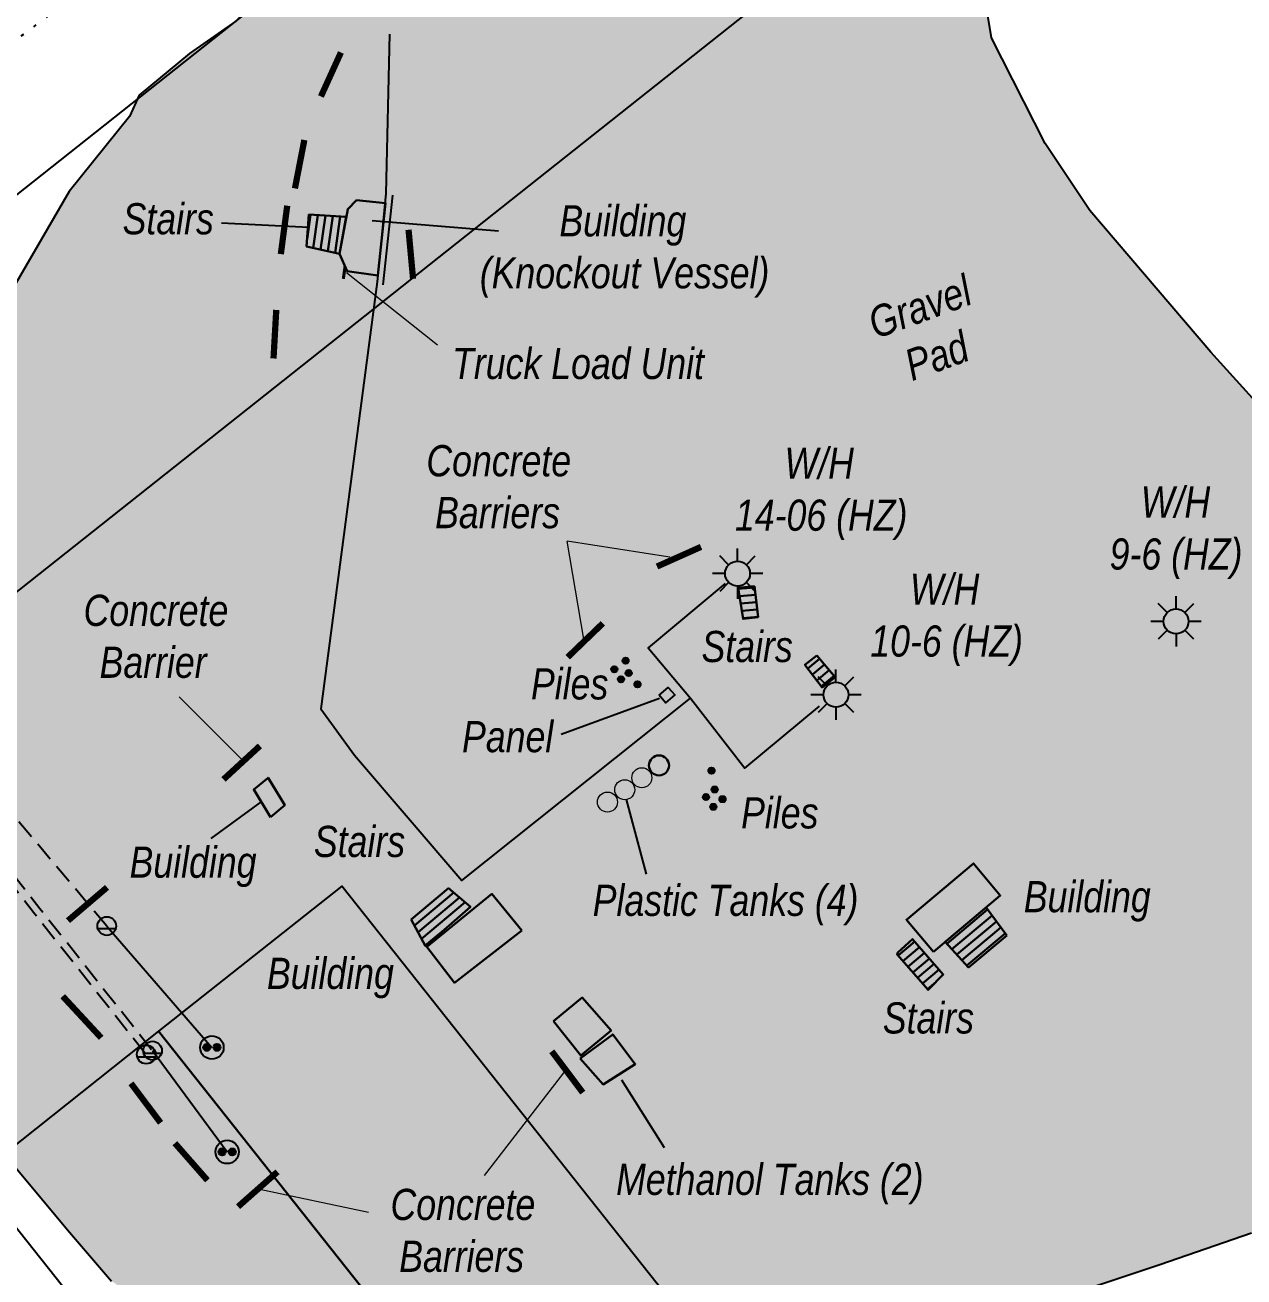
# Model space of a CAD drawing. Extents: x 331629 to 337523, y 6158057 to 6163201.
# Drawn here: x 336448.3 to 336839.5, y 6159094.5 to 6159496.4 of the extents above; entities that cross this region are included whole.
import ezdxf

# ---------------------------------------------------------------- set-up
doc = ezdxf.new("R2010")
doc.units = 0
doc.header["$LTSCALE"] = 5
doc.linetypes.add('foc-TOPO', pattern=[1, 0.2, -0.8])
doc.linetypes.add('UG_PIPE', pattern=[1.875, 1.25, -0.625])
for name, color, linetype in [('AS-DRILL-T', 8, 'Continuous'), ('AS-PIPE-UG', 44, 'UG_PIPE'), ('AS-POWER', 104, 'foc-POWER'), ('AS-ROADS', 254, 'Continuous'), ('AS-SYMBOL', 7, 'Continuous'), ('C-RW', 13, 'Continuous'), ('C-WS-S', 8, 'Continuous'), ('T-GENERAL', 48, 'foc-TOPO')]:
    doc.layers.add(name, color=color, linetype=linetype)
for name, color, linetype, lineweight in [('AS-GENERAL', 48, 'Continuous', 18), ('C-WS-T', 13, 'Continuous', 9), ('T-TEXT', 48, 'Continuous', 18)]:
    doc.layers.add(name, color=color, linetype=linetype, lineweight=lineweight)
for name, color, linetype, true_color in [('AS-PIPE-AG', 7, 'Continuous', 0x7d00fa), ('AS-STRUCTURE-H', 7, 'Continuous', 0xa8a8a8), ('AS-STRUCTURE-T', 7, 'Continuous', 0x454545)]:
    doc.layers.add(name, color=color, linetype=linetype, true_color=true_color)
doc.layers.add('AS-STRUCTURE', color=7, linetype='Continuous', lineweight=30, true_color=0x595959)
doc.styles.add('80CG', font='ARIALN.TTF', dxfattribs={"height": 10})
doc.styles.add('80L', font='ARIALN.TTF', dxfattribs={"height": 10})
doc.styles.add('foc-LtypeFont', font='ARIALN.TTF', dxfattribs={"height": 7.35})
doc.linetypes.add('foc-POWER', pattern='A,6,-1,["P",foc-LtypeFont,S=0.2,R=0,X=-0.625,Y=-0.75],-1.24,4', length=12.24)
doc.dimstyles.new('Compass 5 000', dxfattribs={"dimscale": 5, "dimtxt": 9, "dimasz": 2, "dimexe": 0.2, "dimexo": 0.0625, "dimgap": 0.5, "dimtad": 0, "dimtih": 1, "dimtoh": 1, "dimzin": 0, "dimdsep": 46, "dimtxsty": '80CG', "dimcen": 0.1, "dimse1": 1, "dimse2": 1, "dimclrd": 256, "dimclrt": 256, "dimaunit": 1, "dimadec": 4, "dimazin": 0, "dimtfac": 0.06, "dimtofl": 0, "dimtmove": 0, "dimatfit": 1, "dimfxl": 0.2, "dimtolj": 1, "dimtzin": 0, "dimlwd": -1, "dimarcsym": 0})
pattern_1 = [(40, (19431.049, -660.3696), (-1.530337317, 1.8237849955), [])]

# ---------------------------------------------------------------- blocks, each defined once
blk = doc.blocks.new('BH-Existing')
at = {"layer": 'AS-DRILL-T'}
h = blk.add_hatch(color=256, dxfattribs=at)
h.dxf.hatch_style = 1
edge = h.paths.add_edge_path()
edge.add_arc((0, 0), 0.5, 0, 360)
blk.add_circle((0, 0), 0.5, dxfattribs=at)
blk = doc.blocks.new('PIG')
h = blk.add_hatch(color=255)
h.dxf.hatch_style = 1
edge = h.paths.add_edge_path()
edge.add_arc((0, 0), 0.85, 0, 360)
at = {"layer": 'AS-SYMBOL'}
h = blk.add_hatch(color=13, dxfattribs=at)
h.dxf.hatch_style = 1
h.paths.add_polyline_path([(-0.101, 0.005, 1), (-0.551, 0.005, 1)])
h = blk.add_hatch(color=13, dxfattribs=at)
h.dxf.hatch_style = 1
h.paths.add_polyline_path([(0.101, 0.005, 1), (0.551, 0.005, 1)])
at = {"layer": 'AS-SYMBOL', "color": 13}
for centre, radius in [((0, 0), 0.75), ((-0.326, 0.005), 0.225), ((0.326, 0.005), 0.225)]:
    blk.add_circle(centre, radius, dxfattribs=at)
blk = doc.blocks.new('RISER')
h = blk.add_hatch(color=255)
h.dxf.hatch_style = 1
edge = h.paths.add_edge_path()
edge.add_arc((0, 0), 0.7, 0, 360)
blk.add_hatch(color=13).paths.add_polyline_path([(0.581, -0.15), (-0.581, -0.15, 0.774597)])
at = {"color": 13}
blk.add_line((-0.581, -0.15), (0.581, -0.15), dxfattribs=at)
blk.add_circle((0, 0), 0.6, dxfattribs=at)
blk = doc.blocks.new('GAS')
h = blk.add_hatch(color=255)
h.dxf.hatch_style = 1
edge = h.paths.add_edge_path()
edge.add_arc((0, 0), 0.9, 0, 360)
for p, q in [((0, 0.808), (0, 1.616)), ((-0.571, 0.571), (-1.142, 1.142)), ((0.571, 0.571), (1.142, 1.142)), ((-0.808, 0), (-1.616, 0)), ((1.616, 0), (0.808, 0)), ((-0.571, -0.571), (-1.142, -1.142)), ((1.142, -1.142), (0.571, -0.571)), ((0, -0.808), (0, -1.616))]:
    blk.add_line(p, q)
blk.add_circle((0, 0), 0.8)

msp = doc.modelspace()

# ---------------------------------------------------------------- hatches: boundary and pattern name
at = {"layer": 'AS-POWER'}
h = msp.add_hatch(color=256, dxfattribs=at)
h.dxf.hatch_style = 1
h.paths.add_polyline_path([(336651.766, 6159281.219), (336654.721, 6159283.754), (336656.781, 6159281.352), (336653.826, 6159278.817)])
at = {"layer": 'AS-ROADS'}
h = msp.add_hatch(color=256, dxfattribs=at)
h.dxf.hatch_style = 1
h.paths.add_polyline_path([(336260.592, 6158849.408), (336363.478, 6158721.555), (336360.268, 6158750.089), (336341.008, 6158785.874), (336347.403, 6158822.384), (336397.418, 6158877.924), (336444.163, 6158916.784), (336494.078, 6158960.239), (336521.778, 6158981.839), (336558.373, 6159000.544), (336577.893, 6159009.629), (336598.423, 6159015.339), (336632.488, 6159027.414), (336670.093, 6159043.384), (336711.383, 6159064.444), (336762.323, 6159081.819), (336812.478, 6159098.504), (336841.923, 6159108.719), (336865.143, 6159123.159), (336885.208, 6159138.189), (336904.223, 6159155.524), (336922.453, 6159177.849), (336935.428, 6159218.174), (336934.268, 6159242.184), (336927.788, 6159269.044), (336914.163, 6159296.454), (336894.548, 6159318.904), (336868.838, 6159347.159), (336828.828, 6159391.319), (336790.048, 6159436.784), (336775.688, 6159458.389), (336758.443, 6159492.204), (336755.398, 6159510.504), (336752.698, 6159526.884), (336752.543, 6159536.934), (336743.143, 6159566.924), (336729.858, 6159591.694), (336685.393, 6159616.239), (336666.738, 6159618.799), (336635.738, 6159609.114), (336612.198, 6159592.639), (336583.363, 6159567.579), (336552.873, 6159536.144), (336515.938, 6159497.554), (336501.093, 6159487.204), (336484.913, 6159473.824), (336481.778, 6159467.009), (336462.403, 6159442.964), (336443.473, 6159410.344), (336439.348, 6159399.459), (336434.188, 6159392.764), (336422.548, 6159370.579), (336410.553, 6159339.304), (336402.963, 6159309.579), (336397.138, 6159276.194), (336396.093, 6159241.759), (336399.598, 6159219.924), (336405.703, 6159196.644), (336416.988, 6159169.969), (336431.933, 6159145.444), (336449.548, 6159124.394), (336462.533, 6159108.874), (336476.063, 6159093.219), (336489.173, 6159084.114), (336489.488, 6159084.249), (336494.858, 6159067.754), (336494.493, 6159051.324), (336489.578, 6159032.449), (336477.813, 6159009.909), (336467.198, 6158993.929), (336447.958, 6158977.019), (336433.493, 6158964.429), (336410.218, 6158945.174), (336373.433, 6158917.429), (336338.553, 6158888.574), (336320.538, 6158871.774), (336306.798, 6158860.34), (336280.562, 6158855.218)])
at = {"layer": 'AS-STRUCTURE'}
h = msp.add_hatch(dxfattribs=at)
h.set_pattern_fill('LINE', color=256, scale=0.749853, angle=262)
h.set_pattern_definition([(262, (19431.049, -660.3696), (2.3576126183, -0.3313408453), [])])
h.paths.add_polyline_path([(336538.608, 6159425.229), (336549.233, 6159422.919), (336551.374, 6159434.809), (336539.383, 6159435.514)])
h = msp.add_hatch(dxfattribs=at)
h.set_pattern_fill('LINE', color=256, scale=0.749853, angle=5)
h.set_pattern_definition([(5, (7162.3844, 530.0404), (-0.2074988433, 2.3717226321), [])])
h.paths.add_polyline_path([(336682.408, 6159316.279), (336683.543, 6159306.329), (336678.713, 6159305.724), (336677.113, 6159315.714)])
h = msp.add_hatch(dxfattribs=at)
h.set_pattern_fill('LINE', color=256, scale=0.749853, angle=40)
h.set_pattern_definition([(40, (7162.3844, 530.0404), (-1.530337317, 1.8237849955), [])])
h.paths.add_polyline_path([(336702.368, 6159293.994), (336708.298, 6159287.069), (336704.068, 6159283.744), (336698.588, 6159291.054)])
h = msp.add_hatch(dxfattribs=at)
h.set_pattern_fill('LINE', color=256, scale=0.749853, angle=40)
h.set_pattern_definition(pattern_1)
h.paths.add_polyline_path([(336572.168, 6159209.254), (336576.798, 6159200.704), (336591.223, 6159213.369), (336584.203, 6159219.314)])
h = msp.add_hatch(dxfattribs=at)
h.set_pattern_fill('LINE', color=256, scale=0.749853, angle=40)
h.set_pattern_definition(pattern_1)
h.paths.add_polyline_path([(336763.388, 6159204.109), (336756.704, 6159213.122), (336743.595, 6159202.074), (336751.093, 6159193.904)])
h = msp.add_hatch(dxfattribs=at)
h.set_pattern_fill('LINE', color=256, scale=0.749853, angle=40)
h.set_pattern_definition(pattern_1)
h.paths.add_polyline_path([(336728.383, 6159198.714), (336728.143, 6159198.009), (336738.098, 6159186.664), (336742.978, 6159191.629), (336733.11, 6159202.987)])
at = {"layer": 'AS-STRUCTURE-H'}
h = msp.add_hatch(color=256, dxfattribs=at)
h.dxf.hatch_style = 1
h.paths.add_polyline_path([(336554.638, 6159440.134), (336551.823, 6159437.299), (336549.233, 6159422.919), (336551.653, 6159417.404), (336561.458, 6159416.019), (336563.963, 6159439.199)])
h = msp.add_hatch(color=256, dxfattribs=at)
h.dxf.hatch_style = 1
edge = h.paths.add_edge_path()
edge.add_arc((336635.198, 6159246.96), 3.215, 0, 360)
edge = h.paths.add_edge_path()
edge.add_arc((336640.737, 6159250.914), 3.215, 0, 360)
edge = h.paths.add_edge_path()
edge.add_arc((336646.221, 6159254.759), 3.215, 0, 360)
edge = h.paths.add_edge_path()
edge.add_arc((336651.733, 6159258.718), 3.215, 0, 360)
h = msp.add_hatch(color=256, dxfattribs=at)
h.dxf.hatch_style = 1
h.paths.add_polyline_path([(336527.038, 6159242.144), (336531.628, 6159245.964), (336526.263, 6159254.779), (336521.673, 6159250.959)])
h = msp.add_hatch(color=256, dxfattribs=at)
h.dxf.hatch_style = 1
h.paths.add_polyline_path([(336739.858, 6159198.924), (336731.14, 6159209.179), (336752.618, 6159227.279), (336761.258, 6159216.959)])
h = msp.add_hatch(color=256, dxfattribs=at)
h.dxf.hatch_style = 1
h.paths.add_polyline_path([(336607.683, 6159205.764), (336586.098, 6159188.934), (336577.173, 6159200.439), (336598.137, 6159217.497)])
h = msp.add_hatch(color=256, dxfattribs=at)
h.dxf.hatch_style = 1
h.paths.add_polyline_path([(336617.913, 6159176.639), (336627.118, 6159184.214), (336636.353, 6159173.594), (336626.603, 6159165.559)])
h.paths.add_polyline_path([(336626.443, 6159164.619), (336633.828, 6159156.334), (336644.118, 6159162.879), (336636.888, 6159172.359)])

# ---------------------------------------------------------------- linework, layer by layer
at = {"layer": 'AS-GENERAL', "flags": 128}
for points, const_width in [([(336543.233, 6159473.434), (336549.653, 6159487.559)], 2), ([(336534.893, 6159443.919), (336537.913, 6159459.474)], 2), ([(336532.418, 6159438.369), (336530.363, 6159422.839)], 2), ([(336571.353, 6159430.659), (336572.803, 6159414.919)], 2), ([(336550.423, 6159414.884), (336550.991, 6159418.911)], 1), ([(336528.903, 6159404.924), (336528.018, 6159389.344)], 2), ([(336651.098, 6159322.564), (336665.213, 6159328.859)], 2), ([(336622.438, 6159293.454), (336633.723, 6159304.339)], 2), ([(336511.968, 6159254.229), (336523.648, 6159264.979)], 2), ([(336462.058, 6159208.889), (336474.588, 6159219.574)], 2), ([(336460.363, 6159184.629), (336472.708, 6159171.294)], 2), ([(336617.333, 6159166.944), (336627.288, 6159153.679)], 2), ([(336482.268, 6159156.664), (336491.783, 6159144.009)], 2), ([(336496.373, 6159137.459), (336506.808, 6159125.544)], 2), ([(336516.648, 6159117.089), (336529.288, 6159128.264)], 2)]:
    msp.add_lwpolyline(points, dxfattribs=dict(at, const_width=const_width))
at = {"layer": 'AS-GENERAL'}
for centre in [(336646.221, 6159254.759), (336640.737, 6159250.914), (336635.198, 6159246.96)]:
    msp.add_circle(centre, 3.215, dxfattribs=at)
at = {"layer": 'AS-PIPE-AG', "flags": 128}
for points in [[(336474.513, 6159207.164), (336508.248, 6159168.169)], [(336489.193, 6159167.159), (336513.133, 6159134.644)]]:
    msp.add_lwpolyline(points, dxfattribs=at)
at = {"layer": 'AS-PIPE-UG', "flags": 128}
for points in [[(336474.513, 6159207.164), (336441.143, 6159246.679), (336413.478, 6159282.229), (336376.048, 6159326.824), (336359.928, 6159340.304), (336320.158, 6159343.249), (336296.463, 6159345.849), (336275.703, 6159361.009), (336181.593, 6159467.214), (335967.173, 6159715.914), (335713.278, 6160027.399), (335585.604, 6160179.982)], [(336126.133, 6159381.774), (336170.153, 6159357.069), (336189.378, 6159347.519), (336213.978, 6159346.879), (336248.538, 6159344.709), (336298.798, 6159337.709), (336327.853, 6159334.554), (336352.718, 6159326.774), (336383.213, 6159299.404), (336406.628, 6159267.884), (336451.028, 6159211.614), (336487.158, 6159165.954)], [(336128.168, 6159382.979), (336172.188, 6159358.274), (336191.413, 6159348.724), (336216.013, 6159348.084), (336250.573, 6159345.914), (336300.833, 6159338.914), (336329.888, 6159335.759), (336354.753, 6159327.979), (336385.248, 6159300.609), (336408.663, 6159269.089), (336453.063, 6159212.819), (336489.193, 6159167.159)]]:
    msp.add_lwpolyline(points, dxfattribs=at)
at = {"layer": 'AS-POWER'}
msp.add_lwpolyline([(336651.766, 6159281.219), (336654.721, 6159283.754), (336656.781, 6159281.352), (336653.826, 6159278.817)], close=True, dxfattribs=at)
at = {"layer": 'AS-ROADS', "flags": 128}
for points in [[(336868.838, 6159347.159), (336828.828, 6159391.319), (336790.048, 6159436.784), (336775.688, 6159458.389), (336758.443, 6159492.204), (336755.398, 6159510.504), (336752.698, 6159526.884), (336752.543, 6159536.934), (336743.143, 6159566.924), (336729.858, 6159591.694), (336685.393, 6159616.239), (336666.738, 6159618.799), (336635.738, 6159609.114), (336612.198, 6159592.639), (336583.363, 6159567.579), (336552.873, 6159536.144), (336515.938, 6159497.554), (336501.093, 6159487.204), (336484.913, 6159473.824), (336481.778, 6159467.009), (336462.403, 6159442.964), (336443.473, 6159410.344)], [(336431.933, 6159145.444), (336449.548, 6159124.394), (336462.533, 6159108.874), (336476.063, 6159093.219)], [(336762.323, 6159081.819), (336812.478, 6159098.504), (336841.923, 6159108.719)]]:
    msp.add_lwpolyline(points, dxfattribs=at)
at = {"layer": 'AS-STRUCTURE', "flags": 128}
for points in [[(336554.638, 6159440.134), (336551.823, 6159437.299), (336549.233, 6159422.919), (336551.653, 6159417.404), (336561.458, 6159416.019), (336563.963, 6159439.199)], [(336538.608, 6159425.229), (336549.233, 6159422.919), (336551.374, 6159434.809), (336539.383, 6159435.514)], [(336682.408, 6159316.279), (336683.543, 6159306.329), (336678.713, 6159305.724), (336677.113, 6159315.714)], [(336702.368, 6159293.994), (336708.298, 6159287.069), (336704.068, 6159283.744), (336698.588, 6159291.054)], [(336527.038, 6159242.144), (336531.628, 6159245.964), (336526.263, 6159254.779), (336521.673, 6159250.959)], [(336739.858, 6159198.924), (336731.14, 6159209.179), (336752.618, 6159227.279), (336761.258, 6159216.959)], [(336572.168, 6159209.254), (336576.798, 6159200.704), (336591.223, 6159213.369), (336584.203, 6159219.314)], [(336607.683, 6159205.764), (336586.098, 6159188.934), (336577.173, 6159200.439), (336598.137, 6159217.497)], [(336763.388, 6159204.109), (336756.704, 6159213.122), (336743.595, 6159202.074), (336751.093, 6159193.904)], [(336617.913, 6159176.639), (336627.118, 6159184.214), (336636.353, 6159173.594), (336626.603, 6159165.559)], [(336626.443, 6159164.619), (336633.828, 6159156.334), (336644.118, 6159162.879), (336636.888, 6159172.359)]]:
    msp.add_lwpolyline(points, close=True, dxfattribs=at)
msp.add_lwpolyline([(336728.383, 6159198.714), (336728.143, 6159198.009), (336738.098, 6159186.664), (336742.978, 6159191.629), (336733.11, 6159202.987), (336728.383, 6159198.714)], dxfattribs=at)
at = {"layer": 'AS-STRUCTURE'}
msp.add_circle((336651.733, 6159258.718), 3.215, dxfattribs=at)
at = {"layer": 'AS-SYMBOL', "flags": 128}
for points in [[(336565.238, 6159493.469), (336564.055, 6159442.298), (336561.275, 6159413.929), (336543.204, 6159276.914), (336554.047, 6159261.988), (336588.426, 6159221.756), (336661.836, 6159280.305), (336679.307, 6159257.872), (336703.21, 6159277.779)], [(336563.178, 6159413.009), (336566.313, 6159441.794)], [(336673, 6159317.064), (336648.305, 6159296.417), (336661.836, 6159280.305)]]:
    msp.add_lwpolyline(points, dxfattribs=at)
at = {"layer": 'C-RW', "flags": 128}
for points in [[(335486.271, 6160097.229), (335839.225, 6159673.863), (336089.138, 6159358.613), (336248.218, 6159157.971), (336796.901, 6159592.961), (336734.789, 6159671.307), (336264.449, 6159298.427), (336167.486, 6159420.723), (335982.704, 6159653.815)], [(336847.603, 6158522.45), (336782.156, 6158605.007), (336814.58, 6158886.132), (336549.899, 6159219.98), (336491.14, 6159173.395), (336736.525, 6158863.885), (336704.066, 6158582.97), (336788.933, 6158475.929)], [(335983.718, 6158139.527), (336720.302, 6158723.479), (336736.525, 6158863.885), (336491.14, 6159173.395), (336432.381, 6159126.81), (336658.346, 6158841.795), (336653.571, 6158798.164), (335921.606, 6158217.873)]]:
    msp.add_lwpolyline(points, dxfattribs=at)
at = {"layer": 'T-GENERAL', "flags": 128}
msp.add_lwpolyline([(336230.703, 6159432.919), (336230.688, 6159432.909), (336232.598, 6159423.504), (336239.478, 6159414.834), (336254.838, 6159404.344), (336280.173, 6159393.584), (336296.433, 6159392.564), (336311.838, 6159396.684), (336316.038, 6159399.534), (336371.248, 6159437.984), (336413.543, 6159468.214), (336465.658, 6159506.549), (336495.263, 6159528.884), (336543.368, 6159569.034), (336598.563, 6159616.259), (336653.053, 6159658.799), (336683.313, 6159683.244), (336725.878, 6159714.134), (336756.933, 6159736.254), (336783.573, 6159755.004), (336803.208, 6159770.874), (336823.408, 6159787.644), (336835.188, 6159791.024), (336848.443, 6159789.524), (336879.268, 6159765.284), (336903.818, 6159748.874), (336923.758, 6159733.369), (336936.073, 6159718.699), (336948.488, 6159695.519), (336971.273, 6159665.814), (336986.213, 6159644.949), (336992.758, 6159635.634), (337003.523, 6159612.249), (337020.133, 6159590.924), (337053.153, 6159557.214), (337065.778, 6159544.569), (337078.388, 6159532.329), (337074.973, 6159522.734), (337076.053, 6159508.469), (337084.408, 6159490.284), (337097.798, 6159478.169), (337113.008, 6159475.664), (337128.098, 6159483.159), (337133.143, 6159489.964), (337134.688, 6159505.049), (337132.723, 6159522.149)], dxfattribs=at)

# ---------------------------------------------------------------- block references
at = {"layer": 'AS-DRILL-T', "xscale": 2.000000000000016, "yscale": 2.000000000000016, "zscale": 2.000000000000016}
for p in [(336640.998, 6159292.319), (336637.383, 6159289.589), (336639.528, 6159286.359), (336642.003, 6159288.369), (336644.833, 6159284.734), (336668.583, 6159257.069), (336669.633, 6159250.994), (336666.783, 6159248.544), (336672.123, 6159247.874), (336669.168, 6159245.414)]:
    msp.add_blockref('BH-Existing', p, dxfattribs=at)
at = {"layer": 'AS-SYMBOL', "xscale": 4.999017800000047, "yscale": 4.999017800000047, "zscale": 25.00000000000024}
for name, p in [('RISER', (336474.513, 6159207.164)), ('RISER', (336489.193, 6159167.159)), ('PIG', (336508.248, 6159168.169)), ('RISER', (336487.158, 6159165.954)), ('PIG', (336513.133, 6159134.644))]:
    msp.add_blockref(name, p, dxfattribs=at)
at = {"layer": 'C-WS-S', "xscale": 4.999017800000047, "yscale": 4.999017800000047, "zscale": 25.00000000000023}
for p in [(336676.933, 6159320.299), (336817.663, 6159304.944), (336708.508, 6159281.394)]:
    msp.add_blockref('GAS', p, dxfattribs=at)

# ---------------------------------------------------------------- texts
at = {"layer": 'AS-POWER', "insert": (336588.523, 6159272.962), "char_height": 9.99804, "attachment_point": 1, "style": '80L'}
msp.add_mtext_dynamic_manual_height_columns('{\\fArial Narrow|b0|i1|c0|p34;Panel}', width=13.31147, gutter_width=50, heights=[0], dxfattribs=at)
at = {"layer": 'AS-STRUCTURE-T', "char_height": 9.99804, "attachment_point": 1, "style": '80L'}
for s, width, heights, insert in [('\\pi6.1954;{\\fArial Narrow|b0|i1|c0|p34;Stairs}', 40.82988, [0], (336473.392, 6159439.191)), ('\\pi26.091;{\\fArial Narrow|b0|i1|c0|p34;Building\\P\\pi0.54328;(Knockout Vessel)}', 92.40559, [0], (336593.671, 6159438.507)), ('\\pi6.1954;{\\fArial Narrow|b0|i1|c0|p34;Stairs}', 40.82988, [0], (336659.195, 6159301.888)), ('{\\fArial Narrow|b0|i1|c0|p34;Piles}', 9.62411, [0], (336610.64, 6159289.897)), ('{\\fArial Narrow|b0|i1|c0|p34;Piles}', 9.62411, [0], (336678.078, 6159248.49)), ('\\pi6.1954;{\\fArial Narrow|b0|i1|c0|p34;Stairs}', 40.82988, [0], (336534.779, 6159239.32)), ('\\pi0.30293;{\\fArial Narrow|b0|i1|c0|p34;Building}', 40.82988, [0], (336481.518, 6159232.659)), ('{\\fArial Narrow|b0|i1|c0|p34;Plastic Tanks (4)}', 84.71801, [13.111], (336630.455, 6159220.416)), ('\\pi0.30293;{\\fArial Narrow|b0|i1|c0|p34;Building}', 40.82988, [0], (336768.506, 6159221.586)), ('\\pi0.30293;{\\fArial Narrow|b0|i1|c0|p34;Building}', 40.82988, [0], (336525.602, 6159196.962)), ('\\pi6.1954;{\\fArial Narrow|b0|i1|c0|p34;Stairs}', 40.82988, [0], (336717.363, 6159182.67)), ('{\\fArial Narrow|b0|i1|c0|p34;Methanol Tanks (2)}', 104.48112, [13.111], (336637.966, 6159130.861))]:
    msp.add_mtext_dynamic_manual_height_columns(s, width=width, gutter_width=50, heights=heights, dxfattribs=dict(at, insert=insert))
at = {"layer": 'C-WS-T', "char_height": 9.99804, "attachment_point": 1, "style": '80L'}
for s, insert in [('\\pi20.311;{\\fArial Narrow|b0|i1|c0|p34;W/H\\P\\pi4.4065;14-06 (HZ)}', (336671.707, 6159360.707)), ('\\pi20.311;{\\fArial Narrow|b0|i1|c0|p34;W/H\\P\\pi10.313;9-6 (HZ)}', (336786.056, 6159348.246)), ('\\pi20.311;{\\fArial Narrow|b0|i1|c0|p34;W/H\\P\\pi7.5914;10-6 (HZ)}', (336711.961, 6159320.299))]:
    msp.add_mtext_dynamic_manual_height_columns(s, width=61.81762, gutter_width=50, heights=[0], dxfattribs=dict(at, insert=insert))
at = {"layer": 'T-TEXT', "insert": (336712.241, 6159402.865), "char_height": 9.99804, "attachment_point": 1, "rotation": 20, "style": '80L'}
msp.add_mtext_dynamic_manual_height_columns('\\pi5.986;{\\fArial Narrow|b0|i1|c0|p34;Gravel\\P\\pi12.349;Pad}', width=45.08273, gutter_width=50, heights=[0], dxfattribs=at)
at = {"layer": 'T-TEXT', "char_height": 9.99804, "attachment_point": 1, "style": '80L'}
for s, width, insert in [('\\pi1.0503;{\\fArial Narrow|b0|i1|c0|p34;Truck Load Unit}', 81.96903, (336584.28, 6159392.732)), ('\\pi0.57285;{\\fArial Narrow|b0|i1|c0|p34;Concrete \\P\\pi3.3656;Barriers}', 46.29372, (336576.505, 6159361.524)), ('\\pi0.57285;{\\fArial Narrow|b0|i1|c0|p34;Concrete \\P\\pi5.7185;Barrier}', 46.29372, (336466.483, 6159313.493)), ('\\pi0.57285;{\\fArial Narrow|b0|i1|c0|p34;Concrete \\P\\pi3.3656;Barriers}', 46.29372, (336564.992, 6159122.811))]:
    msp.add_mtext_dynamic_manual_height_columns(s, width=width, gutter_width=50, heights=[0], dxfattribs=dict(at, insert=insert))

# ---------------------------------------------------------------- leaders
at = {"layer": 'AS-GENERAL'}
msp.add_leader([(336551.392, 6159416.958), (336580.691, 6159393.716)], dimstyle='Compass 5 000', dxfattribs=at)
at = {"layer": 'AS-POWER'}
msp.add_leader([(336651.858, 6159280.192), (336620.298, 6159268.661)], dimstyle='Compass 5 000', dxfattribs=at)
at = {"layer": 'AS-STRUCTURE-T'}
for points in [[(336539.361, 6159431.409), (336511.287, 6159432.763)], [(336559.725, 6159433.588), (336600.24, 6159430.36)], [(336524.181, 6159247.127), (336507.891, 6159235.287)], [(336641.192, 6159247.779), (336647.634, 6159223.814)], [(336639.667, 6159157.773), (336653.418, 6159136.127)]]:
    msp.add_leader(points, dimstyle='Compass 5 000', dxfattribs=at)
at = {"layer": 'T-TEXT'}
for points in [[(336655.236, 6159325.529), (336622.247, 6159330.658)], [(336627.565, 6159299.28), (336622.247, 6159330.658)], [(336518.384, 6159260.135), (336497.717, 6159280.694)], [(336621.8, 6159160.991), (336595.659, 6159127.1)], [(336523.06, 6159122.758), (336558.528, 6159115.315)]]:
    msp.add_leader(points, dimstyle='Compass 5 000', dxfattribs=at)

doc.saveas('drawing.dxf')
